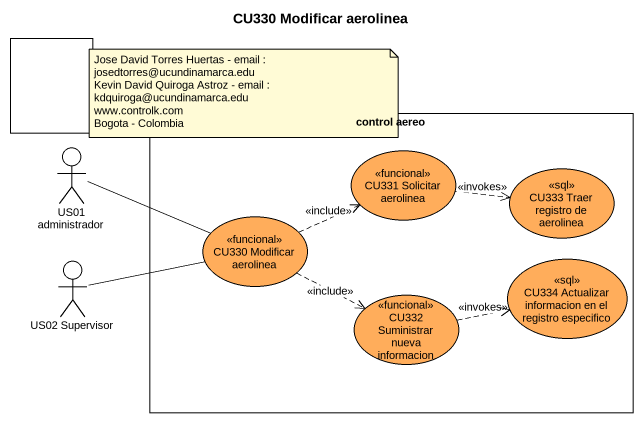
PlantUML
@startuml
title CU330 Modificar aerolinea
rectangle " " as rectangle1
actor "US01 administrador" as US01_administrador
rectangle "control aereo" as control_aereo {
  usecase "CU331 Solicitar aerolinea" as CU331_Solicitar_aerolinea <<funcional>> #FFAD5B
  usecase "CU333 Traer registro de aerolinea" as CU333_Traer_registro_de <<sql>> #FFAD5B
  usecase "CU330 Modificar aerolinea" as CU330_Modificar_aerolinea <<funcional>> #FFAD5B
  usecase "CU334 Actualizar informacion en el registro especifico" as CU334_Actualizar <<sql>> #FFAD5B
  usecase "CU332 Suministrar nueva informacion" as CU332_Suministrar_nueva <<funcional>> #FFAD5B
}
actor "US02 Supervisor" as US02_Supervisor
US01_administrador -right- CU330_Modificar_aerolinea
CU331_Solicitar_aerolinea .right.> CU333_Traer_registro_de : <<invokes>>
CU330_Modificar_aerolinea .right.> CU331_Solicitar_aerolinea : <<include>>
CU330_Modificar_aerolinea .right.> CU332_Suministrar_nueva : <<include>>
US02_Supervisor -right- CU330_Modificar_aerolinea
CU332_Suministrar_nueva .right.> CU334_Actualizar : <<invokes>>
note as N1
  Jose David Torres Huertas - email : josedtorres@ucundinamarca.edu
  Kevin David Quiroga Astroz - email : kdquiroga@ucundinamarca.edu
  www.controlk.com
  Bogota - Colombia
end note
@enduml
